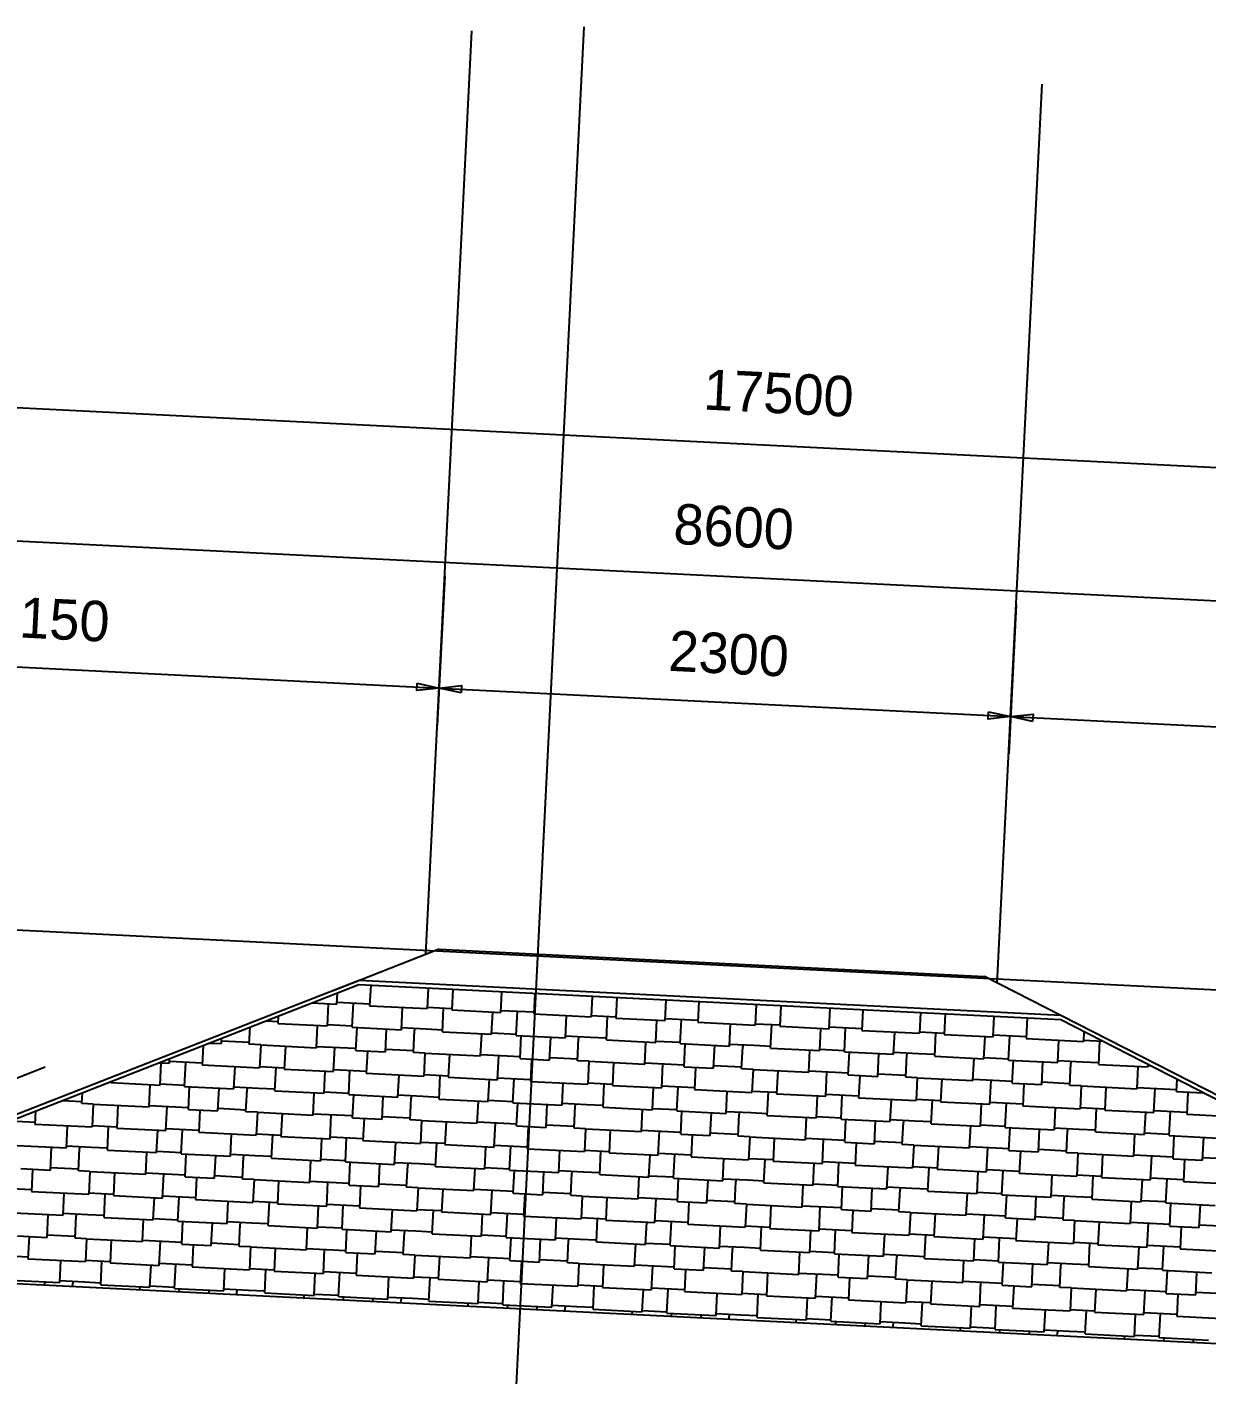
# Model space of a CAD drawing. Extents: x 549999 to 550212, y 1838161 to 1838467.
# Drawn here: x 550075.23 to 550079.97, y 1838243.96 to 1838249.38 of the extents above; entities that cross this region are included whole.
import ezdxf

# ---------------------------------------------------------------- set-up
doc = ezdxf.new("R2010")
doc.units = 0
for name, color, linetype in [('Level 18', 7, 'Continuous'), ('Level 20', 7, 'Continuous'), ('Level 24', 7, 'Continuous'), ('Level 37', 7, 'Continuous'), ('Level 39', 7, 'Continuous'), ('Level 4', 7, 'Continuous'), ('Level 42', 7, 'Continuous')]:
    doc.layers.add(name, color=color, linetype=linetype)

msp = doc.modelspace()

# ---------------------------------------------------------------- linework, layer by layer
at = {"layer": 'Level 18'}
for p, q in [((550076.8273, 1838236.4401), (550077.474, 1838249.3772)), ((550064.9521, 1838246.2601), (550092.4818, 1838244.8838))]:
    msp.add_line(p, q, dxfattribs=at)
at = {"layer": 'Level 20'}
for p, q in [((550069.5019, 1838248.1323), (550086.9801, 1838247.2585)), ((550073.7699, 1838247.3835), (550082.3591, 1838246.9541)), ((550076.9131, 1838247.1696), (550076.8832, 1838246.5705)), ((550076.9131, 1838247.1696), (550076.8832, 1838246.5705)), ((550079.2102, 1838247.0548), (550079.1803, 1838246.4556)), ((550079.2102, 1838247.0548), (550079.1803, 1838246.4556)), ((550073.7446, 1838246.8775), (550076.8906, 1838246.7203)), ((550076.8906, 1838246.7203), (550079.1878, 1838246.6054)), ((550079.1878, 1838246.6054), (550082.3338, 1838246.4481))]:
    msp.add_line(p, q, dxfattribs=at)
for points in [[(550076.8022, 1838246.7396), (550076.8906, 1838246.7203), (550076.8007, 1838246.7099)], [(550076.9791, 1838246.7009), (550076.8906, 1838246.7203), (550076.9806, 1838246.7307)], [(550079.0993, 1838246.6247), (550079.1878, 1838246.6054), (550079.0978, 1838246.595)], [(550079.2762, 1838246.5861), (550079.1878, 1838246.6054), (550079.2777, 1838246.6158)]]:
    msp.add_lwpolyline(points, close=True, dxfattribs=at)
at = {"layer": 'Level 24'}
msp.add_line((550075.3079, 1838245.1966), (550073.179, 1838244.3637), dxfattribs=at)
at = {"layer": 'Level 37'}
for p, q in [((550076.5694, 1838245.5451), (550072.5991, 1838243.9919)), ((550073.6858, 1838244.401), (550076.5686, 1838245.5287)), ((550076.5686, 1838245.5287), (550079.3894, 1838245.3877)), ((550079.3902, 1838245.4041), (550076.5694, 1838245.5451)), ((550079.3894, 1838245.3877), (550082.1209, 1838243.9905)), ((550083.1858, 1838243.4626), (550079.3902, 1838245.4041))]:
    msp.add_line(p, q, dxfattribs=at)
at = {"layer": 'Level 39'}
for p, q in [((550076.8371, 1838245.6499), (550077.0227, 1838249.3613)), ((550079.1343, 1838245.535), (550079.3148, 1838249.1466)), ((550076.8906, 1838245.6708), (550076.4576, 1838245.5014)), ((550076.8906, 1838245.6708), (550079.0832, 1838245.5612)), ((550079.7043, 1838245.2435), (550079.0832, 1838245.5612))]:
    msp.add_line(p, q, dxfattribs=at)
at = {"layer": 'Level 4'}
msp.add_line((550082.0953, 1838243.9805), (550073.6858, 1838244.401), dxfattribs=at)
at = {"layer": 'Level 42'}
for p, q in [((550076.6156, 1838245.5264), (550076.6114, 1838245.4435)), ((550076.8464, 1838245.5148), (550076.8423, 1838245.4319)), ((550076.9454, 1838245.5099), (550076.9412, 1838245.427)), ((550077.1391, 1838245.4171), (550077.1433, 1838245.5)), ((550076.3802, 1838245.455), (550076.4795, 1838245.45)), ((550076.4421, 1838245.3624), (550076.4466, 1838245.4517)), ((550076.4795, 1838245.45), (550076.4818, 1838245.4947)), ((550076.4799, 1838245.4582), (550076.6119, 1838245.4516)), ((550076.541, 1838245.3574), (550076.5459, 1838245.4549)), ((550076.6114, 1838245.4435), (550076.8423, 1838245.4319)), ((550077.2752, 1838245.4934), (550077.271, 1838245.4105)), ((550077.506, 1838245.4818), (550077.5019, 1838245.3989)), ((550077.605, 1838245.4769), (550077.6008, 1838245.394)), ((550077.7987, 1838245.3841), (550077.8028, 1838245.467)), ((550077.9347, 1838245.4604), (550077.9306, 1838245.3775)), ((550078.1656, 1838245.4489), (550078.1615, 1838245.366)), ((550078.2645, 1838245.4439), (550078.2604, 1838245.361)), ((550076.2442, 1838245.3723), (550076.2457, 1838245.4024)), ((550076.7389, 1838245.3475), (550076.7434, 1838245.4369)), ((550076.8426, 1838245.4373), (550076.9415, 1838245.4324)), ((550076.9038, 1838245.3393), (550076.9085, 1838245.434)), ((550076.9412, 1838245.427), (550077.1391, 1838245.4171)), ((550077.1017, 1838245.3294), (550077.1061, 1838245.4187)), ((550077.1395, 1838245.4252), (550077.2714, 1838245.4186)), ((550077.2006, 1838245.3245), (550077.2055, 1838245.4219)), ((550077.271, 1838245.4105), (550077.5019, 1838245.3989)), ((550077.3985, 1838245.3146), (550077.4029, 1838245.4039)), ((550077.5021, 1838245.4044), (550077.6011, 1838245.3994)), ((550077.5634, 1838245.3063), (550077.5681, 1838245.4011)), ((550077.6008, 1838245.394), (550077.7987, 1838245.3841)), ((550077.7991, 1838245.3922), (550077.931, 1838245.3856)), ((550077.8602, 1838245.2915), (550077.865, 1838245.3889)), ((550078.4583, 1838245.3511), (550078.4624, 1838245.434)), ((550078.5943, 1838245.4274), (550078.5902, 1838245.3445)), ((550078.8252, 1838245.4159), (550078.821, 1838245.333)), ((550078.9241, 1838245.4109), (550078.92, 1838245.328)), ((550079.1178, 1838245.3182), (550079.122, 1838245.401)), ((550079.2539, 1838245.3945), (550079.2498, 1838245.3116)), ((550076.1276, 1838245.2886), (550076.1311, 1838245.3575)), ((550076.1957, 1838245.3828), (550076.2446, 1838245.3804)), ((550076.2442, 1838245.3723), (550076.4421, 1838245.3624)), ((550076.398, 1838245.275), (550076.4025, 1838245.3644)), ((550076.4424, 1838245.3678), (550076.5413, 1838245.3628)), ((550076.541, 1838245.3574), (550076.7389, 1838245.3475)), ((550076.5562, 1838245.2644), (550076.5608, 1838245.3564)), ((550076.6749, 1838245.2585), (550076.6795, 1838245.3505)), ((550076.7393, 1838245.3557), (550076.8382, 1838245.3507)), ((550076.7872, 1838245.2556), (550076.7917, 1838245.3449)), ((550076.7921, 1838245.353), (550076.7917, 1838245.3449)), ((550076.8382, 1838245.3507), (550076.9042, 1838245.3474)), ((550076.9038, 1838245.3393), (550077.1017, 1838245.3294)), ((550077.1019, 1838245.3348), (550077.2009, 1838245.3299)), ((550077.7612, 1838245.2964), (550077.7657, 1838245.3857)), ((550077.9306, 1838245.3775), (550078.1615, 1838245.366)), ((550078.058, 1838245.2816), (550078.0625, 1838245.3709)), ((550078.1617, 1838245.3714), (550078.2607, 1838245.3664)), ((550078.2229, 1838245.2733), (550078.2277, 1838245.3681)), ((550078.2604, 1838245.361), (550078.4583, 1838245.3511)), ((550078.4208, 1838245.2635), (550078.4253, 1838245.3528)), ((550078.4587, 1838245.3592), (550078.5906, 1838245.3526)), ((550078.5198, 1838245.2585), (550078.5246, 1838245.3559)), ((550078.5902, 1838245.3445), (550078.821, 1838245.333)), ((550078.7176, 1838245.2486), (550078.7221, 1838245.3379)), ((550078.8213, 1838245.3384), (550078.9202, 1838245.3335)), ((550078.8825, 1838245.2404), (550078.8873, 1838245.3351)), ((550079.4826, 1838245.34), (550079.4806, 1838245.3)), ((550075.9422, 1838245.2837), (550075.9383, 1838245.2058)), ((550075.9682, 1838245.2938), (550076.0154, 1838245.2915)), ((550076.0154, 1838245.2915), (550076.0164, 1838245.3127)), ((550076.0159, 1838245.3023), (550076.128, 1838245.2967)), ((550076.1738, 1838245.2862), (550076.1276, 1838245.2886)), ((550076.1738, 1838245.2862), (550076.1692, 1838245.1942)), ((550076.1738, 1838245.2862), (550076.398, 1838245.275)), ((550076.2727, 1838245.2813), (550076.2681, 1838245.1893)), ((550076.3983, 1838245.2804), (550076.5566, 1838245.2725)), ((550077.0576, 1838245.2421), (550077.0621, 1838245.3314)), ((550077.2006, 1838245.3245), (550077.3985, 1838245.3146)), ((550077.2158, 1838245.2314), (550077.2204, 1838245.3235)), ((550077.3345, 1838245.2255), (550077.3391, 1838245.3175)), ((550077.3989, 1838245.3227), (550077.4978, 1838245.3177)), ((550077.4468, 1838245.2226), (550077.4512, 1838245.3119)), ((550077.4516, 1838245.32), (550077.4512, 1838245.3119)), ((550077.4978, 1838245.3177), (550077.5638, 1838245.3144)), ((550077.5634, 1838245.3063), (550077.7612, 1838245.2964)), ((550077.7172, 1838245.2091), (550077.7217, 1838245.2984)), ((550077.7615, 1838245.3018), (550077.8604, 1838245.2969)), ((550077.8602, 1838245.2915), (550078.058, 1838245.2816)), ((550077.8754, 1838245.1985), (550077.88, 1838245.2905)), ((550077.9941, 1838245.1925), (550077.9987, 1838245.2846)), ((550078.0585, 1838245.2897), (550078.1574, 1838245.2848)), ((550078.1063, 1838245.1896), (550078.1108, 1838245.279)), ((550078.1112, 1838245.2871), (550078.1108, 1838245.279)), ((550078.1574, 1838245.2848), (550078.2233, 1838245.2815)), ((550078.92, 1838245.328), (550079.1178, 1838245.3182)), ((550079.0804, 1838245.2305), (550079.0849, 1838245.3198)), ((550079.1182, 1838245.3263), (550079.2502, 1838245.3197)), ((550079.1793, 1838245.2255), (550079.1842, 1838245.323)), ((550079.2498, 1838245.3116), (550079.4806, 1838245.3)), ((550079.3772, 1838245.2156), (550079.3817, 1838245.305)), ((550079.4809, 1838245.3054), (550079.5577, 1838245.3016)), ((550079.5421, 1838245.2074), (550079.5468, 1838245.3021)), ((550075.8064, 1838245.2124), (550075.8074, 1838245.2309)), ((550076.466, 1838245.1794), (550076.4709, 1838245.2768)), ((550076.5562, 1838245.2644), (550076.6749, 1838245.2585)), ((550076.6024, 1838245.2621), (550076.5979, 1838245.1728)), ((550076.6755, 1838245.2693), (550076.7876, 1838245.2637)), ((550076.8334, 1838245.2533), (550076.7872, 1838245.2556)), ((550076.8334, 1838245.2533), (550076.8288, 1838245.1612)), ((550076.8334, 1838245.2533), (550077.0576, 1838245.2421)), ((550076.9323, 1838245.2483), (550076.9277, 1838245.1563)), ((550077.0579, 1838245.2475), (550077.2162, 1838245.2396)), ((550077.1256, 1838245.1464), (550077.1304, 1838245.2438)), ((550077.2158, 1838245.2314), (550077.3345, 1838245.2255)), ((550077.262, 1838245.2291), (550077.2575, 1838245.1398)), ((550077.3351, 1838245.2363), (550077.4472, 1838245.2307)), ((550078.2229, 1838245.2733), (550078.4208, 1838245.2635)), ((550078.3768, 1838245.1761), (550078.3812, 1838245.2654)), ((550078.4211, 1838245.2689), (550078.52, 1838245.2639)), ((550078.5198, 1838245.2585), (550078.7176, 1838245.2486)), ((550078.5349, 1838245.1655), (550078.5395, 1838245.2575)), ((550078.6537, 1838245.1596), (550078.6583, 1838245.2516)), ((550078.718, 1838245.2567), (550078.817, 1838245.2518)), ((550078.7659, 1838245.1567), (550078.7704, 1838245.246)), ((550078.7708, 1838245.2541), (550078.7704, 1838245.246)), ((550078.817, 1838245.2518), (550078.8829, 1838245.2485)), ((550078.8825, 1838245.2404), (550079.0804, 1838245.2305)), ((550079.0364, 1838245.1431), (550079.0408, 1838245.2325)), ((550079.0807, 1838245.2359), (550079.1796, 1838245.2309)), ((550079.1793, 1838245.2255), (550079.3772, 1838245.2156)), ((550079.1945, 1838245.1325), (550079.1991, 1838245.2245)), ((550075.7652, 1838245.2144), (550075.8064, 1838245.2124)), ((550075.769, 1838245.1247), (550075.7734, 1838245.214)), ((550075.8068, 1838245.2205), (550075.9387, 1838245.2139)), ((550075.8679, 1838245.1197), (550075.8728, 1838245.2172)), ((550075.9383, 1838245.2058), (550076.1692, 1838245.1942)), ((550076.0658, 1838245.1098), (550076.0703, 1838245.1992)), ((550076.1695, 1838245.1996), (550076.2684, 1838245.1947)), ((550076.2307, 1838245.1016), (550076.2354, 1838245.1963)), ((550076.2681, 1838245.1893), (550076.466, 1838245.1794)), ((550076.4286, 1838245.0917), (550076.433, 1838245.181)), ((550076.4664, 1838245.1875), (550076.5983, 1838245.1809)), ((550076.5275, 1838245.0868), (550076.5324, 1838245.1842)), ((550076.5979, 1838245.1728), (550076.8288, 1838245.1612)), ((550077.4929, 1838245.2203), (550077.4468, 1838245.2226)), ((550077.4929, 1838245.2203), (550077.4883, 1838245.1283)), ((550077.4929, 1838245.2203), (550077.7172, 1838245.2091)), ((550077.5919, 1838245.2153), (550077.5873, 1838245.1233)), ((550077.7175, 1838245.2145), (550077.8758, 1838245.2066)), ((550077.7852, 1838245.1134), (550077.79, 1838245.2109)), ((550077.8754, 1838245.1985), (550077.9941, 1838245.1925)), ((550077.9215, 1838245.1962), (550077.9171, 1838245.1068)), ((550077.9946, 1838245.2034), (550078.1068, 1838245.1977)), ((550078.1525, 1838245.1873), (550078.1063, 1838245.1896)), ((550078.1525, 1838245.1873), (550078.1479, 1838245.0953)), ((550078.1525, 1838245.1873), (550078.3768, 1838245.1761)), ((550078.2515, 1838245.1824), (550078.2469, 1838245.0903)), ((550078.377, 1838245.1815), (550078.5353, 1838245.1736)), ((550078.4447, 1838245.0805), (550078.4496, 1838245.1779)), ((550078.6542, 1838245.1704), (550078.7663, 1838245.1648)), ((550079.3132, 1838245.1266), (550079.3178, 1838245.2186)), ((550079.3776, 1838245.2238), (550079.4765, 1838245.2188)), ((550079.4255, 1838245.1237), (550079.43, 1838245.213)), ((550079.4304, 1838245.2211), (550079.43, 1838245.213)), ((550079.4765, 1838245.2188), (550079.5425, 1838245.2155)), ((550079.5421, 1838245.2074), (550079.74, 1838245.1975)), ((550079.6959, 1838245.1102), (550079.7004, 1838245.1995)), ((550079.74, 1838245.1975), (550079.7405, 1838245.2081)), ((550079.7402, 1838245.2029), (550079.7517, 1838245.2023)), ((550075.5711, 1838245.1346), (550075.5713, 1838245.1386)), ((550075.5711, 1838245.1346), (550075.769, 1838245.1247)), ((550075.7249, 1838245.0373), (550075.7294, 1838245.1267)), ((550075.7692, 1838245.1301), (550075.8682, 1838245.1251)), ((550075.8679, 1838245.1197), (550076.0658, 1838245.1098)), ((550075.8831, 1838245.0267), (550075.8877, 1838245.1187)), ((550076.0662, 1838245.118), (550076.1651, 1838245.113)), ((550076.7254, 1838245.0769), (550076.7298, 1838245.1662)), ((550076.829, 1838245.1667), (550076.928, 1838245.1617)), ((550076.8903, 1838245.0686), (550076.895, 1838245.1634)), ((550076.9277, 1838245.1563), (550077.1256, 1838245.1464)), ((550077.0881, 1838245.0587), (550077.0926, 1838245.1481)), ((550077.126, 1838245.1545), (550077.2579, 1838245.1479)), ((550077.1871, 1838245.0538), (550077.1919, 1838245.1512)), ((550077.2575, 1838245.1398), (550077.4883, 1838245.1283)), ((550077.3849, 1838245.0439), (550077.3894, 1838245.1332)), ((550077.4886, 1838245.1337), (550077.5875, 1838245.1287)), ((550077.5498, 1838245.0357), (550077.5546, 1838245.1304)), ((550077.5873, 1838245.1233), (550077.7852, 1838245.1134)), ((550077.7856, 1838245.1216), (550077.9175, 1838245.115)), ((550077.8466, 1838245.0208), (550077.8515, 1838245.1183)), ((550078.5349, 1838245.1655), (550078.6537, 1838245.1596)), ((550078.5811, 1838245.1632), (550078.5766, 1838245.0739)), ((550078.8121, 1838245.1543), (550078.7659, 1838245.1567)), ((550078.8121, 1838245.1543), (550078.8075, 1838245.0623)), ((550078.8121, 1838245.1543), (550079.0364, 1838245.1431)), ((550078.911, 1838245.1494), (550078.9064, 1838245.0574)), ((550079.0366, 1838245.1485), (550079.1949, 1838245.1406)), ((550079.1043, 1838245.0475), (550079.1092, 1838245.1449)), ((550079.1945, 1838245.1325), (550079.3132, 1838245.1266)), ((550079.2407, 1838245.1302), (550079.2362, 1838245.0409)), ((550079.3138, 1838245.1374), (550079.4259, 1838245.1318)), ((550079.4717, 1838245.1214), (550079.4255, 1838245.1237)), ((550079.4717, 1838245.1214), (550079.4671, 1838245.0293)), ((550079.4717, 1838245.1214), (550079.6959, 1838245.1102)), ((550079.5706, 1838245.1164), (550079.566, 1838245.0244)), ((550079.8541, 1838245.0995), (550079.8566, 1838245.1487)), ((550075.3777, 1838245.0628), (550075.4549, 1838245.059)), ((550075.4545, 1838245.0509), (550075.4567, 1838245.0937)), ((550076.0018, 1838245.0208), (550076.0064, 1838245.1128)), ((550076.1141, 1838245.0179), (550076.1186, 1838245.1072)), ((550076.119, 1838245.1153), (550076.1186, 1838245.1072)), ((550076.1651, 1838245.113), (550076.2311, 1838245.1097)), ((550076.2307, 1838245.1016), (550076.4286, 1838245.0917)), ((550076.3845, 1838245.0044), (550076.389, 1838245.0937)), ((550076.4288, 1838245.0971), (550076.5278, 1838245.0922)), ((550076.5275, 1838245.0868), (550076.7254, 1838245.0769)), ((550076.5427, 1838244.9937), (550076.5473, 1838245.0858)), ((550076.6614, 1838244.9878), (550076.666, 1838245.0798)), ((550076.7258, 1838245.085), (550076.8247, 1838245.08)), ((550076.7737, 1838244.9849), (550076.7781, 1838245.0742)), ((550076.7785, 1838245.0824), (550076.7781, 1838245.0742)), ((550076.8247, 1838245.08), (550076.8907, 1838245.0767)), ((550076.8903, 1838245.0686), (550077.0881, 1838245.0587)), ((550077.0884, 1838245.0641), (550077.1873, 1838245.0592)), ((550077.7477, 1838245.0258), (550077.7522, 1838245.1151)), ((550077.9171, 1838245.1068), (550078.1479, 1838245.0953)), ((550078.0445, 1838245.0109), (550078.049, 1838245.1002)), ((550078.1482, 1838245.1007), (550078.2471, 1838245.0958)), ((550078.2094, 1838245.0027), (550078.2141, 1838245.0974)), ((550078.2469, 1838245.0903), (550078.4447, 1838245.0805)), ((550078.4073, 1838244.9928), (550078.4117, 1838245.0821)), ((550078.4451, 1838245.0886), (550078.577, 1838245.082)), ((550078.5062, 1838244.9878), (550078.5111, 1838245.0853)), ((550078.5766, 1838245.0739), (550078.8075, 1838245.0623)), ((550078.7041, 1838244.9779), (550078.7086, 1838245.0673)), ((550078.8078, 1838245.0677), (550078.9067, 1838245.0628)), ((550078.869, 1838244.9697), (550078.8737, 1838245.0644)), ((550079.6962, 1838245.1156), (550079.8545, 1838245.1077)), ((550079.7639, 1838245.0145), (550079.7688, 1838245.1119)), ((550079.8541, 1838245.0995), (550079.9634, 1838245.0941)), ((550079.9003, 1838245.0972), (550079.8958, 1838245.0079)), ((550075.2678, 1838245.0198), (550075.2652, 1838244.9681)), ((550075.5007, 1838245.0486), (550075.4545, 1838245.0509)), ((550075.5007, 1838245.0486), (550075.4961, 1838244.9565)), ((550075.5007, 1838245.0486), (550075.7249, 1838245.0373)), ((550075.5996, 1838245.0436), (550075.595, 1838244.9516)), ((550075.7252, 1838245.0428), (550075.8835, 1838245.0348)), ((550075.7929, 1838244.9417), (550075.7978, 1838245.0391)), ((550075.8831, 1838245.0267), (550076.0018, 1838245.0208)), ((550075.9293, 1838245.0244), (550075.9248, 1838244.9351)), ((550076.0024, 1838245.0316), (550076.1145, 1838245.026)), ((550076.1603, 1838245.0156), (550076.1141, 1838245.0179)), ((550076.1603, 1838245.0156), (550076.1557, 1838244.9236)), ((550076.1603, 1838245.0156), (550076.3845, 1838245.0044)), ((550076.2592, 1838245.0106), (550076.2546, 1838244.9186)), ((550076.3848, 1838245.0098), (550076.5431, 1838245.0019)), ((550077.0441, 1838244.9714), (550077.0486, 1838245.0607)), ((550077.1871, 1838245.0538), (550077.3849, 1838245.0439)), ((550077.2023, 1838244.9608), (550077.2069, 1838245.0528)), ((550077.321, 1838244.9548), (550077.3256, 1838245.0469)), ((550077.3853, 1838245.052), (550077.4843, 1838245.0471)), ((550077.4332, 1838244.9519), (550077.4377, 1838245.0413)), ((550077.4381, 1838245.0494), (550077.4377, 1838245.0413)), ((550077.4843, 1838245.0471), (550077.5502, 1838245.0438)), ((550077.5498, 1838245.0357), (550077.7477, 1838245.0258)), ((550077.7037, 1838244.9384), (550077.7081, 1838245.0277)), ((550077.748, 1838245.0312), (550077.8469, 1838245.0262)), ((550077.8466, 1838245.0208), (550078.0445, 1838245.0109)), ((550077.8618, 1838244.9278), (550077.8664, 1838245.0198)), ((550077.9806, 1838244.9219), (550077.9852, 1838245.0139)), ((550078.0449, 1838245.019), (550078.1439, 1838245.0141)), ((550078.0928, 1838244.919), (550078.0973, 1838245.0083)), ((550078.0977, 1838245.0164), (550078.0973, 1838245.0083)), ((550078.1439, 1838245.0141), (550078.2098, 1838245.0108)), ((550078.9064, 1838245.0574), (550079.1043, 1838245.0475)), ((550079.0669, 1838244.9598), (550079.0713, 1838245.0491)), ((550079.1047, 1838245.0556), (550079.2366, 1838245.049)), ((550079.1658, 1838244.9549), (550079.1707, 1838245.0523)), ((550079.2362, 1838245.0409), (550079.4671, 1838245.0293)), ((550079.3637, 1838244.945), (550079.3681, 1838245.0343)), ((550079.4673, 1838245.0348), (550079.5663, 1838245.0298)), ((550079.5286, 1838244.9367), (550079.5333, 1838245.0315)), ((550079.566, 1838245.0244), (550079.7639, 1838245.0145)), ((550079.7264, 1838244.9268), (550079.7309, 1838245.0162)), ((550079.7643, 1838245.0226), (550079.8962, 1838245.016)), ((550079.8254, 1838244.9219), (550079.8302, 1838245.0193)), ((550079.8958, 1838245.0079), (550080.1266, 1838244.9964)), ((550075.1686, 1838244.981), (550075.2656, 1838244.9762)), ((550075.2652, 1838244.9681), (550075.4961, 1838244.9565)), ((550075.3927, 1838244.8722), (550075.3971, 1838244.9615)), ((550075.4964, 1838244.9619), (550075.5953, 1838244.957)), ((550075.5576, 1838244.8639), (550075.5623, 1838244.9586)), ((550076.4525, 1838244.9087), (550076.4573, 1838245.0062)), ((550076.5427, 1838244.9937), (550076.6614, 1838244.9878)), ((550076.5888, 1838244.9914), (550076.5844, 1838244.9021)), ((550076.6619, 1838244.9986), (550076.7741, 1838244.993)), ((550076.8198, 1838244.9826), (550076.7737, 1838244.9849)), ((550076.8198, 1838244.9826), (550076.8152, 1838244.8906)), ((550076.8198, 1838244.9826), (550077.0441, 1838244.9714)), ((550076.9188, 1838244.9777), (550076.9142, 1838244.8856)), ((550077.0444, 1838244.9768), (550077.2027, 1838244.9689)), ((550077.112, 1838244.8757), (550077.1169, 1838244.9732)), ((550077.2023, 1838244.9608), (550077.321, 1838244.9548)), ((550077.2484, 1838244.9585), (550077.244, 1838244.8691)), ((550077.3215, 1838244.9657), (550077.4336, 1838244.9601)), ((550078.2094, 1838245.0027), (550078.4073, 1838244.9928)), ((550078.3632, 1838244.9054), (550078.3677, 1838244.9948)), ((550078.4076, 1838244.9982), (550078.5065, 1838244.9933)), ((550078.5062, 1838244.9878), (550078.7041, 1838244.9779)), ((550078.5214, 1838244.8948), (550078.526, 1838244.9869)), ((550078.6401, 1838244.8889), (550078.6447, 1838244.9809)), ((550078.7045, 1838244.9861), (550078.8034, 1838244.9811)), ((550078.7524, 1838244.886), (550078.7569, 1838244.9753)), ((550078.7573, 1838244.9834), (550078.7569, 1838244.9753)), ((550078.8034, 1838244.9811), (550078.8694, 1838244.9778)), ((550078.869, 1838244.9697), (550079.0669, 1838244.9598)), ((550079.0228, 1838244.8725), (550079.0273, 1838244.9618)), ((550079.0671, 1838244.9652), (550079.1661, 1838244.9603)), ((550079.1658, 1838244.9549), (550079.3637, 1838244.945)), ((550079.181, 1838244.8618), (550079.1856, 1838244.9539)), ((550075.595, 1838244.9516), (550075.7929, 1838244.9417)), ((550075.7554, 1838244.854), (550075.7599, 1838244.9433)), ((550075.7933, 1838244.9498), (550075.9252, 1838244.9432)), ((550075.8544, 1838244.8491), (550075.8593, 1838244.9465)), ((550075.9248, 1838244.9351), (550076.1557, 1838244.9236)), ((550076.0523, 1838244.8392), (550076.0567, 1838244.9285)), ((550076.1559, 1838244.929), (550076.2549, 1838244.924)), ((550076.2172, 1838244.8309), (550076.2219, 1838244.9257)), ((550076.2546, 1838244.9186), (550076.4525, 1838244.9087)), ((550076.415, 1838244.821), (550076.4195, 1838244.9104)), ((550076.4529, 1838244.9168), (550076.5848, 1838244.9102)), ((550076.514, 1838244.8161), (550076.5188, 1838244.9135)), ((550076.5844, 1838244.9021), (550076.8152, 1838244.8906)), ((550077.4794, 1838244.9496), (550077.4332, 1838244.9519)), ((550077.4794, 1838244.9496), (550077.4748, 1838244.8576)), ((550077.4794, 1838244.9496), (550077.7037, 1838244.9384)), ((550077.5783, 1838244.9447), (550077.5737, 1838244.8527)), ((550077.7039, 1838244.9438), (550077.8622, 1838244.9359)), ((550077.7716, 1838244.8428), (550077.7765, 1838244.9402)), ((550077.8618, 1838244.9278), (550077.9806, 1838244.9219)), ((550077.908, 1838244.9255), (550077.9035, 1838244.8362)), ((550077.9811, 1838244.9327), (550078.0932, 1838244.9271)), ((550078.139, 1838244.9167), (550078.0928, 1838244.919)), ((550078.139, 1838244.9167), (550078.1344, 1838244.8246)), ((550078.139, 1838244.9167), (550078.3632, 1838244.9054)), ((550078.2379, 1838244.9117), (550078.2333, 1838244.8197)), ((550078.3635, 1838244.9109), (550078.5218, 1838244.9029)), ((550078.4312, 1838244.8098), (550078.4361, 1838244.9072)), ((550078.6407, 1838244.8997), (550078.7528, 1838244.8941)), ((550079.2997, 1838244.8559), (550079.3043, 1838244.9479)), ((550079.3641, 1838244.9531), (550079.463, 1838244.9481)), ((550079.412, 1838244.853), (550079.4164, 1838244.9423)), ((550079.4168, 1838244.9505), (550079.4164, 1838244.9423)), ((550079.463, 1838244.9481), (550079.529, 1838244.9448)), ((550079.5286, 1838244.9367), (550079.7264, 1838244.9268)), ((550079.6824, 1838244.8395), (550079.6869, 1838244.9288)), ((550079.7267, 1838244.9323), (550079.8256, 1838244.9273)), ((550079.8254, 1838244.9219), (550080.0232, 1838244.912)), ((550079.8406, 1838244.8289), (550079.8452, 1838244.9209)), ((550079.9593, 1838244.8229), (550079.9639, 1838244.915)), ((550075.1948, 1838244.882), (550075.3927, 1838244.8722)), ((550075.3287, 1838244.7831), (550075.3333, 1838244.8751)), ((550075.3931, 1838244.8803), (550075.492, 1838244.8753)), ((550075.441, 1838244.7802), (550075.4454, 1838244.8695)), ((550075.4459, 1838244.8776), (550075.4454, 1838244.8695)), ((550075.492, 1838244.8753), (550075.558, 1838244.872)), ((550075.5576, 1838244.8639), (550075.7554, 1838244.854)), ((550075.7114, 1838244.7667), (550075.7159, 1838244.856)), ((550075.7557, 1838244.8594), (550075.8547, 1838244.8545)), ((550075.8544, 1838244.8491), (550076.0523, 1838244.8392)), ((550075.8696, 1838244.7561), (550075.8742, 1838244.8481)), ((550076.0527, 1838244.8473), (550076.1516, 1838244.8424)), ((550076.7118, 1838244.8062), (550076.7163, 1838244.8955)), ((550076.8155, 1838244.896), (550076.9144, 1838244.891)), ((550076.8767, 1838244.798), (550076.8815, 1838244.8927)), ((550076.9142, 1838244.8856), (550077.112, 1838244.8757)), ((550077.0746, 1838244.7881), (550077.0791, 1838244.8774)), ((550077.1125, 1838244.8839), (550077.2444, 1838244.8773)), ((550077.1735, 1838244.7831), (550077.1784, 1838244.8806)), ((550077.244, 1838244.8691), (550077.4748, 1838244.8576)), ((550077.3714, 1838244.7732), (550077.3759, 1838244.8625)), ((550077.4751, 1838244.863), (550077.574, 1838244.8581)), ((550077.5363, 1838244.765), (550077.541, 1838244.8597)), ((550077.5737, 1838244.8527), (550077.7716, 1838244.8428)), ((550077.772, 1838244.8509), (550077.9039, 1838244.8443)), ((550077.8331, 1838244.7501), (550077.838, 1838244.8476)), ((550078.5214, 1838244.8948), (550078.6401, 1838244.8889)), ((550078.5676, 1838244.8925), (550078.5631, 1838244.8032)), ((550078.7986, 1838244.8837), (550078.7524, 1838244.886)), ((550078.7986, 1838244.8837), (550078.794, 1838244.7917)), ((550078.7986, 1838244.8837), (550079.0228, 1838244.8725)), ((550078.8975, 1838244.8787), (550078.8929, 1838244.7867)), ((550079.0231, 1838244.8779), (550079.1814, 1838244.87)), ((550079.0908, 1838244.7768), (550079.0956, 1838244.8743)), ((550079.181, 1838244.8618), (550079.2997, 1838244.8559)), ((550079.2272, 1838244.8595), (550079.2227, 1838244.7702)), ((550079.3002, 1838244.8667), (550079.4124, 1838244.8611)), ((550079.4581, 1838244.8507), (550079.412, 1838244.853)), ((550079.4581, 1838244.8507), (550079.4535, 1838244.7587)), ((550079.4581, 1838244.8507), (550079.6824, 1838244.8395)), ((550079.5571, 1838244.8458), (550079.5525, 1838244.7537)), ((550075.3293, 1838244.7939), (550075.4414, 1838244.7883)), ((550075.9883, 1838244.7501), (550075.9929, 1838244.8421)), ((550076.1006, 1838244.7472), (550076.105, 1838244.8365)), ((550076.1054, 1838244.8447), (550076.105, 1838244.8365)), ((550076.1516, 1838244.8424), (550076.2176, 1838244.8391)), ((550076.2172, 1838244.8309), (550076.415, 1838244.821)), ((550076.371, 1838244.7337), (550076.3754, 1838244.823)), ((550076.4153, 1838244.8265), (550076.5142, 1838244.8215)), ((550076.514, 1838244.8161), (550076.7118, 1838244.8062)), ((550076.5291, 1838244.7231), (550076.5337, 1838244.8151)), ((550076.6479, 1838244.7171), (550076.6525, 1838244.8092)), ((550076.7122, 1838244.8143), (550076.8112, 1838244.8094)), ((550076.7601, 1838244.7142), (550076.7646, 1838244.8036)), ((550076.765, 1838244.8117), (550076.7646, 1838244.8036)), ((550076.8112, 1838244.8094), (550076.8771, 1838244.8061)), ((550076.8767, 1838244.798), (550077.0746, 1838244.7881)), ((550077.0749, 1838244.7935), (550077.1738, 1838244.7885)), ((550077.7342, 1838244.7551), (550077.7386, 1838244.8444)), ((550077.9035, 1838244.8362), (550078.1344, 1838244.8246)), ((550078.031, 1838244.7403), (550078.0355, 1838244.8296)), ((550078.1347, 1838244.83), (550078.2336, 1838244.8251)), ((550078.1959, 1838244.732), (550078.2006, 1838244.8267)), ((550078.2333, 1838244.8197), (550078.4312, 1838244.8098)), ((550078.3938, 1838244.7221), (550078.3982, 1838244.8114)), ((550078.4316, 1838244.8179), (550078.5635, 1838244.8113)), ((550078.4927, 1838244.7172), (550078.4976, 1838244.8146)), ((550078.5631, 1838244.8032), (550078.794, 1838244.7917)), ((550078.6906, 1838244.7073), (550078.695, 1838244.7966)), ((550078.7942, 1838244.7971), (550078.8932, 1838244.7921)), ((550078.8555, 1838244.699), (550078.8602, 1838244.7938)), ((550079.6827, 1838244.8449), (550079.841, 1838244.837)), ((550079.7503, 1838244.7438), (550079.7552, 1838244.8413)), ((550079.8406, 1838244.8289), (550079.9593, 1838244.8229)), ((550079.8867, 1838244.8266), (550079.8823, 1838244.7372)), ((550079.9598, 1838244.8338), (550080.072, 1838244.8282)), ((550075.21, 1838244.789), (550075.3287, 1838244.7831)), ((550075.2562, 1838244.7867), (550075.2517, 1838244.6974)), ((550075.4872, 1838244.7779), (550075.441, 1838244.7802)), ((550075.4872, 1838244.7779), (550075.4826, 1838244.6859)), ((550075.4872, 1838244.7779), (550075.7114, 1838244.7667)), ((550075.5861, 1838244.7729), (550075.5815, 1838244.6809)), ((550075.7117, 1838244.7721), (550075.87, 1838244.7642)), ((550075.7794, 1838244.671), (550075.7842, 1838244.7685)), ((550075.8696, 1838244.7561), (550075.9883, 1838244.7501)), ((550075.9157, 1838244.7537), (550075.9113, 1838244.6644)), ((550075.9888, 1838244.7609), (550076.101, 1838244.7553)), ((550076.1467, 1838244.7449), (550076.1006, 1838244.7472)), ((550076.1467, 1838244.7449), (550076.1421, 1838244.6529)), ((550076.1467, 1838244.7449), (550076.371, 1838244.7337)), ((550076.2457, 1838244.74), (550076.2411, 1838244.6479)), ((550076.3713, 1838244.7391), (550076.5296, 1838244.7312)), ((550077.0306, 1838244.7007), (550077.035, 1838244.79)), ((550077.1735, 1838244.7831), (550077.3714, 1838244.7732)), ((550077.1887, 1838244.6901), (550077.1933, 1838244.7821)), ((550077.3074, 1838244.6842), (550077.312, 1838244.7762)), ((550077.3718, 1838244.7813), (550077.4708, 1838244.7764)), ((550077.4197, 1838244.6813), (550077.4242, 1838244.7706)), ((550077.4246, 1838244.7787), (550077.4242, 1838244.7706)), ((550077.4708, 1838244.7764), (550077.5367, 1838244.7731)), ((550077.5363, 1838244.765), (550077.7342, 1838244.7551)), ((550077.6901, 1838244.6678), (550077.6946, 1838244.7571)), ((550077.7344, 1838244.7605), (550077.8334, 1838244.7556)), ((550077.8331, 1838244.7501), (550078.031, 1838244.7403)), ((550077.8483, 1838244.6571), (550077.8529, 1838244.7492)), ((550077.967, 1838244.6512), (550077.9716, 1838244.7432)), ((550078.0314, 1838244.7484), (550078.1303, 1838244.7434)), ((550078.0793, 1838244.6483), (550078.0838, 1838244.7376)), ((550078.0842, 1838244.7457), (550078.0838, 1838244.7376)), ((550078.1303, 1838244.7434), (550078.1963, 1838244.7401)), ((550078.8929, 1838244.7867), (550079.0908, 1838244.7768)), ((550079.0533, 1838244.6891), (550079.0578, 1838244.7785)), ((550079.0912, 1838244.7849), (550079.2231, 1838244.7783)), ((550079.1523, 1838244.6842), (550079.1571, 1838244.7816)), ((550079.2227, 1838244.7702), (550079.4535, 1838244.7587)), ((550079.3501, 1838244.6743), (550079.3546, 1838244.7636)), ((550079.4538, 1838244.7641), (550079.5527, 1838244.7591)), ((550079.515, 1838244.6661), (550079.5198, 1838244.7608)), ((550079.5525, 1838244.7537), (550079.7503, 1838244.7438)), ((550079.7129, 1838244.6562), (550079.7174, 1838244.7455)), ((550079.7508, 1838244.752), (550079.8827, 1838244.7454)), ((550079.8118, 1838244.6512), (550079.8167, 1838244.7487)), ((550079.8823, 1838244.7372), (550080.1131, 1838244.7257)), ((550075.1202, 1838244.7121), (550075.2521, 1838244.7055)), ((550075.2517, 1838244.6974), (550075.4826, 1838244.6859)), ((550075.3791, 1838244.6015), (550075.3836, 1838244.6908)), ((550075.4828, 1838244.6913), (550075.5818, 1838244.6863)), ((550075.544, 1838244.5932), (550075.5488, 1838244.688)), ((550076.4389, 1838244.638), (550076.4438, 1838244.7355)), ((550076.5291, 1838244.7231), (550076.6479, 1838244.7171)), ((550076.5753, 1838244.7208), (550076.5709, 1838244.6315)), ((550076.6484, 1838244.728), (550076.7605, 1838244.7224)), ((550076.8063, 1838244.7119), (550076.7601, 1838244.7142)), ((550076.8063, 1838244.7119), (550076.8017, 1838244.6199)), ((550076.8063, 1838244.7119), (550077.0306, 1838244.7007)), ((550076.9052, 1838244.707), (550076.9006, 1838244.615)), ((550077.0308, 1838244.7061), (550077.1891, 1838244.6982)), ((550077.0985, 1838244.6051), (550077.1034, 1838244.7025)), ((550077.1887, 1838244.6901), (550077.3074, 1838244.6842)), ((550077.2349, 1838244.6878), (550077.2304, 1838244.5985)), ((550077.308, 1838244.695), (550077.4201, 1838244.6894)), ((550078.1959, 1838244.732), (550078.3938, 1838244.7221)), ((550078.3497, 1838244.6348), (550078.3542, 1838244.7241)), ((550078.394, 1838244.7275), (550078.493, 1838244.7226)), ((550078.4927, 1838244.7172), (550078.6906, 1838244.7073)), ((550078.5079, 1838244.6242), (550078.5125, 1838244.7162)), ((550078.6266, 1838244.6182), (550078.6312, 1838244.7102)), ((550078.691, 1838244.7154), (550078.7899, 1838244.7105)), ((550078.7389, 1838244.6153), (550078.7433, 1838244.7046)), ((550078.7437, 1838244.7128), (550078.7433, 1838244.7046)), ((550078.7899, 1838244.7105), (550078.8559, 1838244.7072)), ((550078.8555, 1838244.699), (550079.0533, 1838244.6891)), ((550079.0093, 1838244.6018), (550079.0138, 1838244.6911)), ((550079.0536, 1838244.6946), (550079.1525, 1838244.6896)), ((550079.1523, 1838244.6842), (550079.3501, 1838244.6743)), ((550079.1675, 1838244.5912), (550079.1721, 1838244.6832)), ((550075.5815, 1838244.6809), (550075.7794, 1838244.671)), ((550075.7419, 1838244.5833), (550075.7464, 1838244.6727)), ((550075.7798, 1838244.6791), (550075.9117, 1838244.6725)), ((550075.8409, 1838244.5784), (550075.8457, 1838244.6758)), ((550075.9113, 1838244.6644), (550076.1421, 1838244.6529)), ((550076.0387, 1838244.5685), (550076.0432, 1838244.6578)), ((550076.1424, 1838244.6583), (550076.2413, 1838244.6534)), ((550076.2036, 1838244.5603), (550076.2084, 1838244.655)), ((550076.2411, 1838244.6479), (550076.4389, 1838244.638)), ((550076.4015, 1838244.5504), (550076.406, 1838244.6397)), ((550076.4393, 1838244.6462), (550076.5713, 1838244.6396)), ((550076.5004, 1838244.5454), (550076.5053, 1838244.6429)), ((550076.5709, 1838244.6315), (550076.8017, 1838244.6199)), ((550077.4659, 1838244.679), (550077.4197, 1838244.6813)), ((550077.4659, 1838244.679), (550077.4613, 1838244.5869)), ((550077.4659, 1838244.679), (550077.6901, 1838244.6678)), ((550077.5648, 1838244.674), (550077.5602, 1838244.582)), ((550077.6904, 1838244.6732), (550077.8487, 1838244.6653)), ((550077.7581, 1838244.5721), (550077.763, 1838244.6695)), ((550077.8483, 1838244.6571), (550077.967, 1838244.6512)), ((550077.8945, 1838244.6548), (550077.89, 1838244.5655)), ((550077.9676, 1838244.662), (550078.0797, 1838244.6564)), ((550078.1255, 1838244.646), (550078.0793, 1838244.6483)), ((550078.1255, 1838244.646), (550078.1209, 1838244.554)), ((550078.1255, 1838244.646), (550078.3497, 1838244.6348)), ((550078.2244, 1838244.641), (550078.2198, 1838244.549)), ((550078.35, 1838244.6402), (550078.5083, 1838244.6323)), ((550078.4177, 1838244.5391), (550078.4225, 1838244.6366)), ((550078.6271, 1838244.629), (550078.7393, 1838244.6234)), ((550079.2862, 1838244.5852), (550079.2908, 1838244.6773)), ((550079.3505, 1838244.6824), (550079.4495, 1838244.6775)), ((550079.3984, 1838244.5823), (550079.4029, 1838244.6717)), ((550079.4033, 1838244.6798), (550079.4029, 1838244.6717)), ((550079.4495, 1838244.6775), (550079.5154, 1838244.6742)), ((550079.515, 1838244.6661), (550079.7129, 1838244.6562)), ((550079.6689, 1838244.5688), (550079.6733, 1838244.6581)), ((550079.7132, 1838244.6616), (550079.8121, 1838244.6566)), ((550079.8118, 1838244.6512), (550080.0097, 1838244.6413)), ((550079.827, 1838244.5582), (550079.8316, 1838244.6502)), ((550079.9458, 1838244.5523), (550079.9504, 1838244.6443)), ((550075.1813, 1838244.6114), (550075.3791, 1838244.6015)), ((550075.3152, 1838244.5124), (550075.3198, 1838244.6045)), ((550075.3796, 1838244.6096), (550075.4785, 1838244.6047)), ((550075.4275, 1838244.5095), (550075.4319, 1838244.5988)), ((550075.4323, 1838244.607), (550075.4319, 1838244.5988)), ((550075.4785, 1838244.6047), (550075.5444, 1838244.6014)), ((550075.544, 1838244.5932), (550075.7419, 1838244.5833)), ((550075.6979, 1838244.496), (550075.7023, 1838244.5853)), ((550075.7422, 1838244.5888), (550075.8411, 1838244.5838)), ((550075.8409, 1838244.5784), (550076.0387, 1838244.5685)), ((550075.856, 1838244.4854), (550075.8606, 1838244.5774)), ((550076.0391, 1838244.5766), (550076.1381, 1838244.5717)), ((550076.6983, 1838244.5355), (550076.7028, 1838244.6249)), ((550076.802, 1838244.6253), (550076.9009, 1838244.6204)), ((550076.8632, 1838244.5273), (550076.8679, 1838244.622)), ((550076.9006, 1838244.615), (550077.0985, 1838244.6051)), ((550077.0611, 1838244.5174), (550077.0655, 1838244.6067)), ((550077.0989, 1838244.6132), (550077.2308, 1838244.6066)), ((550077.16, 1838244.5125), (550077.1649, 1838244.6099)), ((550077.2304, 1838244.5985), (550077.4613, 1838244.5869)), ((550077.3579, 1838244.5026), (550077.3623, 1838244.5919)), ((550077.4616, 1838244.5923), (550077.5605, 1838244.5874)), ((550077.5228, 1838244.4943), (550077.5275, 1838244.5891)), ((550077.5602, 1838244.582), (550077.7581, 1838244.5721)), ((550077.7585, 1838244.5802), (550077.8904, 1838244.5736)), ((550077.8196, 1838244.4795), (550077.8245, 1838244.5769)), ((550078.5079, 1838244.6242), (550078.6266, 1838244.6182)), ((550078.554, 1838244.6218), (550078.5496, 1838244.5325)), ((550078.785, 1838244.613), (550078.7389, 1838244.6153)), ((550078.785, 1838244.613), (550078.7804, 1838244.521)), ((550078.785, 1838244.613), (550079.0093, 1838244.6018)), ((550078.884, 1838244.6081), (550078.8794, 1838244.516)), ((550079.0096, 1838244.6072), (550079.1679, 1838244.5993)), ((550079.0772, 1838244.5061), (550079.0821, 1838244.6036)), ((550079.1675, 1838244.5912), (550079.2862, 1838244.5852)), ((550079.2136, 1838244.5889), (550079.2092, 1838244.4996)), ((550079.2867, 1838244.5961), (550079.3988, 1838244.5905)), ((550079.4446, 1838244.58), (550079.3984, 1838244.5823)), ((550079.4446, 1838244.58), (550079.44, 1838244.488)), ((550079.4446, 1838244.58), (550079.6689, 1838244.5688)), ((550079.5435, 1838244.5751), (550079.5389, 1838244.4831)), ((550075.3157, 1838244.5233), (550075.4279, 1838244.5176)), ((550075.9748, 1838244.4795), (550075.9794, 1838244.5715)), ((550076.087, 1838244.4766), (550076.0915, 1838244.5659)), ((550076.0919, 1838244.574), (550076.0915, 1838244.5659)), ((550076.1381, 1838244.5717), (550076.204, 1838244.5684)), ((550076.2036, 1838244.5603), (550076.4015, 1838244.5504)), ((550076.3575, 1838244.463), (550076.3619, 1838244.5524)), ((550076.4018, 1838244.5558), (550076.5007, 1838244.5508)), ((550076.5004, 1838244.5454), (550076.6983, 1838244.5355)), ((550076.5156, 1838244.4524), (550076.5202, 1838244.5444)), ((550076.6343, 1838244.4465), (550076.6389, 1838244.5385)), ((550076.6987, 1838244.5437), (550076.7976, 1838244.5387)), ((550076.7466, 1838244.4436), (550076.7511, 1838244.5329)), ((550076.7515, 1838244.541), (550076.7511, 1838244.5329)), ((550076.7976, 1838244.5387), (550076.8636, 1838244.5354)), ((550076.8632, 1838244.5273), (550077.0611, 1838244.5174)), ((550077.0613, 1838244.5228), (550077.1603, 1838244.5179)), ((550077.7206, 1838244.4844), (550077.7251, 1838244.5737)), ((550077.89, 1838244.5655), (550078.1209, 1838244.554)), ((550078.0175, 1838244.4696), (550078.0219, 1838244.5589)), ((550078.1211, 1838244.5594), (550078.2201, 1838244.5544)), ((550078.1823, 1838244.4613), (550078.1871, 1838244.5561)), ((550078.2198, 1838244.549), (550078.4177, 1838244.5391)), ((550078.3802, 1838244.4515), (550078.3847, 1838244.5408)), ((550078.4181, 1838244.5472), (550078.55, 1838244.5406)), ((550078.4792, 1838244.4465), (550078.484, 1838244.5439)), ((550078.5496, 1838244.5325), (550078.7804, 1838244.521)), ((550078.677, 1838244.4366), (550078.6815, 1838244.5259)), ((550078.7807, 1838244.5264), (550078.8796, 1838244.5215)), ((550078.8419, 1838244.4284), (550078.8467, 1838244.5231)), ((550079.6691, 1838244.5742), (550079.8274, 1838244.5663)), ((550079.7368, 1838244.4732), (550079.7417, 1838244.5706)), ((550079.827, 1838244.5582), (550079.9458, 1838244.5523)), ((550079.8732, 1838244.5559), (550079.8687, 1838244.4666)), ((550079.9463, 1838244.5631), (550080.0584, 1838244.5575)), ((550075.1965, 1838244.5184), (550075.3152, 1838244.5124)), ((550075.2426, 1838244.5161), (550075.2382, 1838244.4267)), ((550075.4736, 1838244.5072), (550075.4275, 1838244.5095)), ((550075.4736, 1838244.5072), (550075.469, 1838244.4152)), ((550075.4736, 1838244.5072), (550075.6979, 1838244.496)), ((550075.5726, 1838244.5023), (550075.568, 1838244.4102)), ((550075.6981, 1838244.5014), (550075.8564, 1838244.4935)), ((550075.7658, 1838244.4004), (550075.7707, 1838244.4978)), ((550075.856, 1838244.4854), (550075.9748, 1838244.4795)), ((550075.9022, 1838244.4831), (550075.8977, 1838244.3938)), ((550075.9753, 1838244.4903), (550076.0874, 1838244.4847)), ((550076.1332, 1838244.4742), (550076.087, 1838244.4766)), ((550076.1332, 1838244.4742), (550076.1286, 1838244.3822)), ((550076.1332, 1838244.4742), (550076.3575, 1838244.463)), ((550076.2321, 1838244.4693), (550076.2275, 1838244.3773)), ((550076.3577, 1838244.4684), (550076.516, 1838244.4605)), ((550077.017, 1838244.4301), (550077.0215, 1838244.5194)), ((550077.16, 1838244.5125), (550077.3579, 1838244.5026)), ((550077.1752, 1838244.4194), (550077.1798, 1838244.5115)), ((550077.2939, 1838244.4135), (550077.2985, 1838244.5055)), ((550077.3583, 1838244.5107), (550077.4572, 1838244.5057)), ((550077.4062, 1838244.4106), (550077.4106, 1838244.4999)), ((550077.4111, 1838244.508), (550077.4106, 1838244.4999)), ((550077.4572, 1838244.5057), (550077.5232, 1838244.5024)), ((550077.5228, 1838244.4943), (550077.7206, 1838244.4844)), ((550077.6766, 1838244.3971), (550077.6811, 1838244.4864)), ((550077.7209, 1838244.4898), (550077.8199, 1838244.4849)), ((550077.8196, 1838244.4795), (550078.0175, 1838244.4696)), ((550077.8348, 1838244.3865), (550077.8394, 1838244.4785)), ((550077.9535, 1838244.3805), (550077.9581, 1838244.4726)), ((550078.0179, 1838244.4777), (550078.1168, 1838244.4728)), ((550078.0658, 1838244.3776), (550078.0702, 1838244.4669)), ((550078.0706, 1838244.4751), (550078.0702, 1838244.4669)), ((550078.1168, 1838244.4728), (550078.1828, 1838244.4695)), ((550078.8794, 1838244.516), (550079.0772, 1838244.5061)), ((550079.0398, 1838244.4185), (550079.0443, 1838244.5078)), ((550079.0776, 1838244.5143), (550079.2096, 1838244.5077)), ((550079.1387, 1838244.4135), (550079.1436, 1838244.511)), ((550079.2092, 1838244.4996), (550079.44, 1838244.488)), ((550079.3366, 1838244.4036), (550079.3411, 1838244.493)), ((550079.4403, 1838244.4934), (550079.5392, 1838244.4885)), ((550079.5015, 1838244.3954), (550079.5062, 1838244.4901)), ((550079.5389, 1838244.4831), (550079.7368, 1838244.4732)), ((550079.6994, 1838244.3855), (550079.7038, 1838244.4748)), ((550079.7372, 1838244.4813), (550079.8691, 1838244.4747)), ((550079.7983, 1838244.3806), (550079.8032, 1838244.478)), ((550079.8687, 1838244.4666), (550080.0996, 1838244.455)), ((550075.1067, 1838244.4414), (550075.2386, 1838244.4349)), ((550075.2382, 1838244.4267), (550075.469, 1838244.4152)), ((550075.3656, 1838244.3308), (550075.3701, 1838244.4201)), ((550075.4693, 1838244.4206), (550075.5682, 1838244.4157)), ((550075.5305, 1838244.3226), (550075.5352, 1838244.4173)), ((550076.4254, 1838244.3674), (550076.4303, 1838244.4648)), ((550076.5156, 1838244.4524), (550076.6343, 1838244.4465)), ((550076.5618, 1838244.4501), (550076.5573, 1838244.3608)), ((550076.6349, 1838244.4573), (550076.747, 1838244.4517)), ((550076.7928, 1838244.4413), (550076.7466, 1838244.4436)), ((550076.7928, 1838244.4413), (550076.7882, 1838244.3492)), ((550076.7928, 1838244.4413), (550077.017, 1838244.4301)), ((550076.8917, 1838244.4363), (550076.8871, 1838244.3443)), ((550077.0173, 1838244.4355), (550077.1756, 1838244.4276)), ((550077.085, 1838244.3344), (550077.0899, 1838244.4318)), ((550077.1752, 1838244.4194), (550077.2939, 1838244.4135)), ((550077.2214, 1838244.4171), (550077.2169, 1838244.3278)), ((550077.2945, 1838244.4243), (550077.4066, 1838244.4187)), ((550078.1823, 1838244.4613), (550078.3802, 1838244.4515)), ((550078.3362, 1838244.3641), (550078.3406, 1838244.4534)), ((550078.3805, 1838244.4569), (550078.4794, 1838244.4519)), ((550078.4792, 1838244.4465), (550078.677, 1838244.4366)), ((550078.4943, 1838244.3535), (550078.4989, 1838244.4455)), ((550078.6131, 1838244.3476), (550078.6177, 1838244.4396)), ((550078.6774, 1838244.4447), (550078.7764, 1838244.4398)), ((550078.7253, 1838244.3447), (550078.7298, 1838244.434)), ((550078.7302, 1838244.4421), (550078.7298, 1838244.434)), ((550078.7764, 1838244.4398), (550078.8423, 1838244.4365)), ((550078.8419, 1838244.4284), (550079.0398, 1838244.4185)), ((550078.9958, 1838244.3311), (550079.0002, 1838244.4205)), ((550079.0401, 1838244.4239), (550079.139, 1838244.4189)), ((550079.1387, 1838244.4135), (550079.3366, 1838244.4036)), ((550079.1539, 1838244.3205), (550079.1585, 1838244.4125)), ((550075.568, 1838244.4102), (550075.7658, 1838244.4004)), ((550075.7284, 1838244.3127), (550075.7329, 1838244.402)), ((550075.7662, 1838244.4085), (550075.8982, 1838244.4019)), ((550075.8273, 1838244.3077), (550075.8322, 1838244.4052)), ((550075.8977, 1838244.3938), (550076.1286, 1838244.3822)), ((550076.0252, 1838244.2978), (550076.0297, 1838244.3872)), ((550076.1289, 1838244.3876), (550076.2278, 1838244.3827)), ((550076.1901, 1838244.2896), (550076.1948, 1838244.3843)), ((550076.2275, 1838244.3773), (550076.4254, 1838244.3674)), ((550076.388, 1838244.2797), (550076.3924, 1838244.369)), ((550076.4258, 1838244.3755), (550076.5577, 1838244.3689)), ((550076.4869, 1838244.2748), (550076.4918, 1838244.3722)), ((550076.5573, 1838244.3608), (550076.7882, 1838244.3492)), ((550077.4523, 1838244.4083), (550077.4062, 1838244.4106)), ((550077.4523, 1838244.4083), (550077.4477, 1838244.3163)), ((550077.4523, 1838244.4083), (550077.6766, 1838244.3971)), ((550077.5513, 1838244.4033), (550077.5467, 1838244.3113)), ((550077.6769, 1838244.4025), (550077.8352, 1838244.3946)), ((550077.7446, 1838244.3014), (550077.7494, 1838244.3989)), ((550077.8348, 1838244.3865), (550077.9535, 1838244.3805)), ((550077.8809, 1838244.3842), (550077.8765, 1838244.2948)), ((550077.954, 1838244.3914), (550078.0662, 1838244.3857)), ((550078.1119, 1838244.3753), (550078.0658, 1838244.3776)), ((550078.1119, 1838244.3753), (550078.1073, 1838244.2833)), ((550078.1119, 1838244.3753), (550078.3362, 1838244.3641)), ((550078.2109, 1838244.3704), (550078.2063, 1838244.2783)), ((550078.3365, 1838244.3695), (550078.4948, 1838244.3616)), ((550078.4041, 1838244.2685), (550078.409, 1838244.3659)), ((550078.6136, 1838244.3584), (550078.7257, 1838244.3528)), ((550079.2726, 1838244.3146), (550079.2772, 1838244.4066)), ((550079.337, 1838244.4118), (550079.4359, 1838244.4068)), ((550079.3849, 1838244.3117), (550079.3894, 1838244.401)), ((550079.3898, 1838244.4091), (550079.3894, 1838244.401)), ((550079.4359, 1838244.4068), (550079.5019, 1838244.4035)), ((550079.5015, 1838244.3954), (550079.6994, 1838244.3855)), ((550079.6553, 1838244.2982), (550079.6598, 1838244.3875)), ((550079.6996, 1838244.3909), (550079.7986, 1838244.386)), ((550079.7983, 1838244.3806), (550079.9962, 1838244.3707)), ((550079.8135, 1838244.2875), (550079.8181, 1838244.3796)), ((550079.9322, 1838244.2816), (550079.9368, 1838244.3736)), ((550075.1677, 1838244.3407), (550075.3656, 1838244.3308)), ((550075.3056, 1838244.32), (550075.3063, 1838244.3338)), ((550075.366, 1838244.3389), (550075.465, 1838244.334)), ((550075.4177, 1838244.3144), (550075.4184, 1838244.3282)), ((550075.4188, 1838244.3363), (550075.4184, 1838244.3282)), ((550075.465, 1838244.334), (550075.5309, 1838244.3307)), ((550075.5305, 1838244.3226), (550075.7284, 1838244.3127)), ((550075.6881, 1838244.3009), (550075.6888, 1838244.3147)), ((550075.7287, 1838244.3181), (550075.8276, 1838244.3131)), ((550075.8273, 1838244.3077), (550076.0252, 1838244.2978)), ((550075.8464, 1838244.2929), (550075.8471, 1838244.3067)), ((550076.0256, 1838244.306), (550076.1245, 1838244.301)), ((550076.6848, 1838244.2649), (550076.6892, 1838244.3542)), ((550076.7884, 1838244.3547), (550076.8874, 1838244.3497)), ((550076.8497, 1838244.2566), (550076.8544, 1838244.3514)), ((550076.8871, 1838244.3443), (550077.085, 1838244.3344)), ((550077.0475, 1838244.2467), (550077.052, 1838244.3361)), ((550077.0854, 1838244.3425), (550077.2173, 1838244.3359)), ((550077.1465, 1838244.2418), (550077.1513, 1838244.3392)), ((550077.2169, 1838244.3278), (550077.4477, 1838244.3163)), ((550077.3443, 1838244.2319), (550077.3488, 1838244.3212)), ((550077.448, 1838244.3217), (550077.547, 1838244.3167)), ((550077.5092, 1838244.2237), (550077.514, 1838244.3184)), ((550077.5467, 1838244.3113), (550077.7446, 1838244.3014)), ((550077.745, 1838244.3096), (550077.8769, 1838244.303)), ((550077.806, 1838244.2088), (550077.8109, 1838244.3063)), ((550078.4943, 1838244.3535), (550078.6131, 1838244.3476)), ((550078.5405, 1838244.3512), (550078.536, 1838244.2619)), ((550078.7715, 1838244.3423), (550078.7253, 1838244.3447)), ((550078.7715, 1838244.3423), (550078.7669, 1838244.2503)), ((550078.7715, 1838244.3423), (550078.9958, 1838244.3311)), ((550078.8704, 1838244.3374), (550078.8658, 1838244.2454)), ((550078.996, 1838244.3365), (550079.1543, 1838244.3286)), ((550079.0637, 1838244.2355), (550079.0686, 1838244.3329)), ((550079.1539, 1838244.3205), (550079.2726, 1838244.3146)), ((550079.2001, 1838244.3182), (550079.1956, 1838244.2289)), ((550079.2732, 1838244.3254), (550079.3853, 1838244.3198)), ((550079.4311, 1838244.3094), (550079.3849, 1838244.3117)), ((550079.4311, 1838244.3094), (550079.4265, 1838244.2173)), ((550079.4311, 1838244.3094), (550079.6553, 1838244.2982)), ((550079.53, 1838244.3044), (550079.5254, 1838244.2124)), ((550075.9651, 1838244.287), (550075.9658, 1838244.3008)), ((550076.0773, 1838244.2814), (550076.078, 1838244.2952)), ((550076.0784, 1838244.3033), (550076.078, 1838244.2952)), ((550076.1245, 1838244.301), (550076.1905, 1838244.2977)), ((550076.1901, 1838244.2896), (550076.388, 1838244.2797)), ((550076.3477, 1838244.2679), (550076.3484, 1838244.2817)), ((550076.3882, 1838244.2851), (550076.4872, 1838244.2802)), ((550076.4869, 1838244.2748), (550076.6848, 1838244.2649)), ((550076.506, 1838244.26), (550076.5067, 1838244.2738)), ((550076.6247, 1838244.254), (550076.6254, 1838244.2678)), ((550076.6852, 1838244.273), (550076.7841, 1838244.268)), ((550076.7368, 1838244.2484), (550076.7375, 1838244.2622)), ((550076.7379, 1838244.2704), (550076.7375, 1838244.2622)), ((550076.7841, 1838244.268), (550076.8501, 1838244.2647)), ((550076.8497, 1838244.2566), (550077.0475, 1838244.2467)), ((550077.0478, 1838244.2521), (550077.1467, 1838244.2472)), ((550077.7071, 1838244.2138), (550077.7116, 1838244.3031)), ((550077.8765, 1838244.2948), (550078.1073, 1838244.2833)), ((550078.0039, 1838244.1989), (550078.0084, 1838244.2882)), ((550078.1076, 1838244.2887), (550078.2065, 1838244.2838)), ((550078.1688, 1838244.1907), (550078.1736, 1838244.2854)), ((550078.2063, 1838244.2783), (550078.4041, 1838244.2685)), ((550078.3667, 1838244.1808), (550078.3712, 1838244.2701)), ((550078.4045, 1838244.2766), (550078.5365, 1838244.27)), ((550078.4656, 1838244.1758), (550078.4705, 1838244.2733)), ((550078.536, 1838244.2619), (550078.7669, 1838244.2503)), ((550078.6635, 1838244.1659), (550078.668, 1838244.2553)), ((550078.7672, 1838244.2557), (550078.8661, 1838244.2508)), ((550078.8284, 1838244.1577), (550078.8331, 1838244.2524)), ((550079.6556, 1838244.3036), (550079.8139, 1838244.2957)), ((550079.7233, 1838244.2025), (550079.7282, 1838244.2999)), ((550079.8135, 1838244.2875), (550079.9322, 1838244.2816)), ((550079.8597, 1838244.2852), (550079.8552, 1838244.1959)), ((550079.9328, 1838244.2924), (550080.0449, 1838244.2868)), ((550077.0073, 1838244.2349), (550077.008, 1838244.2487)), ((550077.1465, 1838244.2418), (550077.3443, 1838244.2319)), ((550077.1656, 1838244.227), (550077.1663, 1838244.2408)), ((550077.2843, 1838244.2211), (550077.285, 1838244.2349)), ((550077.3448, 1838244.24), (550077.4437, 1838244.2351)), ((550077.3964, 1838244.2155), (550077.3971, 1838244.2293)), ((550077.3975, 1838244.2374), (550077.3971, 1838244.2293)), ((550077.4437, 1838244.2351), (550077.5096, 1838244.2318)), ((550077.5092, 1838244.2237), (550077.7071, 1838244.2138)), ((550077.6668, 1838244.2019), (550077.6675, 1838244.2157)), ((550077.7074, 1838244.2192), (550077.8063, 1838244.2142)), ((550077.806, 1838244.2088), (550078.0039, 1838244.1989)), ((550077.8251, 1838244.194), (550077.8258, 1838244.2078)), ((550077.9439, 1838244.1881), (550077.9446, 1838244.2019)), ((550078.0043, 1838244.207), (550078.1033, 1838244.2021)), ((550078.056, 1838244.1825), (550078.0567, 1838244.1963)), ((550078.0571, 1838244.2044), (550078.0567, 1838244.1963)), ((550078.1033, 1838244.2021), (550078.1692, 1838244.1988)), ((550078.8658, 1838244.2454), (550079.0637, 1838244.2355)), ((550079.0263, 1838244.1478), (550079.0307, 1838244.2371)), ((550079.0641, 1838244.2436), (550079.196, 1838244.237)), ((550079.1252, 1838244.1429), (550079.1301, 1838244.2403)), ((550079.1956, 1838244.2289), (550079.4265, 1838244.2173)), ((550079.3231, 1838244.133), (550079.3275, 1838244.2223)), ((550079.4267, 1838244.2228), (550079.5257, 1838244.2178)), ((550079.488, 1838244.1247), (550079.4927, 1838244.2195)), ((550079.5254, 1838244.2124), (550079.7233, 1838244.2025)), ((550079.6858, 1838244.1148), (550079.6903, 1838244.2042)), ((550079.7237, 1838244.2106), (550079.8556, 1838244.204)), ((550079.7848, 1838244.1099), (550079.7897, 1838244.2073)), ((550079.8552, 1838244.1959), (550080.0861, 1838244.1844)), ((550078.1688, 1838244.1907), (550078.3667, 1838244.1808)), ((550078.3264, 1838244.169), (550078.3271, 1838244.1828)), ((550078.367, 1838244.1862), (550078.4659, 1838244.1813)), ((550078.4656, 1838244.1758), (550078.6635, 1838244.1659)), ((550078.4847, 1838244.161), (550078.4854, 1838244.1748)), ((550078.6034, 1838244.1551), (550078.6041, 1838244.1689)), ((550078.6639, 1838244.1741), (550078.7628, 1838244.1691)), ((550078.7156, 1838244.1495), (550078.7163, 1838244.1633)), ((550078.7167, 1838244.1714), (550078.7163, 1838244.1633)), ((550078.7628, 1838244.1691), (550078.8288, 1838244.1658)), ((550078.8284, 1838244.1577), (550079.0263, 1838244.1478)), ((550078.986, 1838244.136), (550078.9867, 1838244.1498)), ((550079.0265, 1838244.1532), (550079.1255, 1838244.1483)), ((550079.1252, 1838244.1429), (550079.3231, 1838244.133)), ((550079.1443, 1838244.1281), (550079.145, 1838244.1419)), ((550079.263, 1838244.1221), (550079.2637, 1838244.1359)), ((550079.3235, 1838244.1411), (550079.4224, 1838244.1361)), ((550079.3752, 1838244.1165), (550079.3758, 1838244.1303)), ((550079.3762, 1838244.1385), (550079.3758, 1838244.1303)), ((550079.4224, 1838244.1361), (550079.4884, 1838244.1328)), ((550079.488, 1838244.1247), (550079.6858, 1838244.1148)), ((550079.6456, 1838244.103), (550079.6463, 1838244.1168)), ((550079.6861, 1838244.1202), (550079.785, 1838244.1153)), ((550079.7848, 1838244.1099), (550079.9827, 1838244.1)), ((550079.8039, 1838244.0951), (550079.8046, 1838244.1089)), ((550079.9226, 1838244.0892), (550079.9233, 1838244.103))]:
    msp.add_line(p, q, dxfattribs=at)

# ---------------------------------------------------------------- texts
at = {"layer": 'Level 20'}
for s, p in [('17500', (550077.95, 1838247.84)), ('8600', (550077.83, 1838247.3)), ('3150', (550075.08, 1838246.93)), ('2300', (550077.81, 1838246.79))]:
    msp.add_text(s, height=0.16224, rotation=357.138, dxfattribs=at).set_placement(p)

doc.saveas('drawing.dxf')
